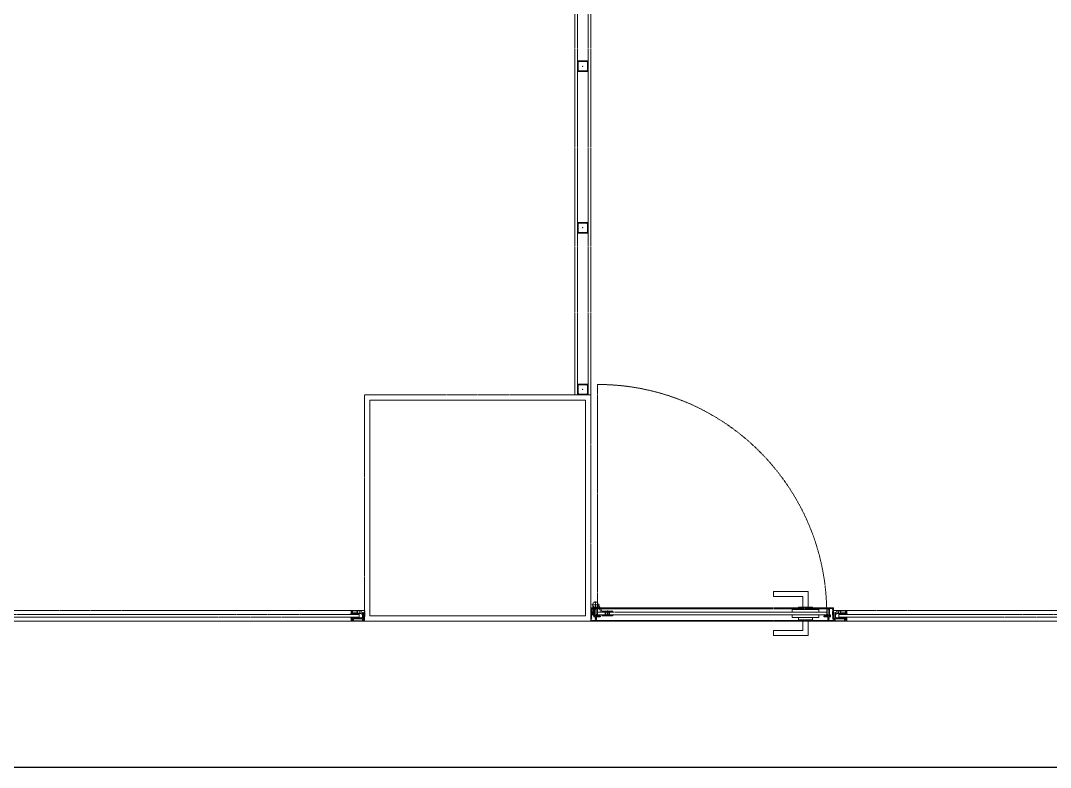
# Model space of a CAD drawing. Extents: x -1457 to 23780, y -2071 to 4205.
# Drawn here: x 15042.9 to 15425, y 2308.7 to 2585.9 of the extents above; entities that cross this region are included whole.
import ezdxf

# ---------------------------------------------------------------- set-up
doc = ezdxf.new("R2010")
doc.units = 0
doc.header["$MEASUREMENT"] = 0
doc.linetypes.add('HIDDEN', pattern=[0.375, 0.25, -0.125])
doc.layers.get('0').update_dxf_attribs({"color": 9, "lineweight": 9})
for name, color, linetype, lineweight in [('10', 9, 'Continuous', 9), ('E-KABLO', 7, 'Continuous', 30), ('M-TEFRIS2-015', 129, 'Continuous', 9), ('M-TEFRIS2-015 @ 1', 129, 'Continuous', 9)]:
    doc.layers.add(name, color=color, linetype=linetype, lineweight=lineweight)
pattern_1 = [(225, (-604.72494, -2171.82614), (-0.0883883476, 0.0883883476), []), (135, (-604.72494, -2171.82614), (0.0883883476, 0.0883883476), [])]

# ---------------------------------------------------------------- blocks, each defined once
blk = doc.blocks.new('p-kolon_80x80')
blk.add_lwpolyline([(-40, -40), (40, -40), (40, 40), (-40, 40)], close=True)
blk = doc.blocks.new('Prf-40x40')
for points in [[(1.5, -2), (-1.5, -2, -0.414214), (-2, -1.5), (-2, 1.5, -0.414214), (-1.5, 2), (1.5, 2, -0.414214), (2, 1.5), (2, -1.5, -0.414214)], [(1.5, -1.7), (-1.5, -1.7, -0.414214), (-1.7, -1.5), (-1.7, 1.5, -0.414214), (-1.5, 1.7), (1.5, 1.7, -0.414214), (1.7, 1.5), (1.7, -1.5, -0.414214)]]:
    blk.add_lwpolyline(points, format="xyb", close=True)
blk.add_point((0, 0))
blk = doc.blocks.new('g-kapı kolu-p')
for points in [[(11.85, 8.21), (-0.95, 8.21), (-0.95, 2.41), (0.95, 2.41), (0.95, 6.31), (11.85, 6.31), (11.85, 8.21)], [(11.85, -8.21), (-0.95, -8.21), (-0.95, -2.41), (0.95, -2.41), (0.95, -6.31), (11.85, -6.31), (11.85, -8.21)]]:
    blk.add_lwpolyline(points)
for points in [[(-5, 0.5), (5, 0.5), (5, 1.5), (-5, 1.5)], [(-2.65, 1.5), (2.65, 1.5), (2.65, 2.41), (-2.65, 2.41)], [(-5, -1.5), (5, -1.5), (5, -0.5), (-5, -0.5)], [(-2.65, -1.5), (2.65, -1.5), (2.65, -2.41), (-2.65, -2.41)]]:
    blk.add_lwpolyline(points, close=True)
blk = doc.blocks.new('p-strahle-alüminyumdoğramaprofili')
at = {"layer": '10'}
h = blk.add_hatch(dxfattribs=at)
h.set_pattern_fill('NET', color=256, angle=315, style=0)
h.set_pattern_definition(pattern_1)
h.paths.add_polyline_path([(-4.62, 2.65), (-4.68, 2.65), (-4.72, 2.75), (-4.72, 2.8), (-4.69, 2.8), (-4.69, 2.92), (-4.98, 2.92), (-4.98, 2.8), (-4.95, 2.8), (-4.99, 2.65), (-5.08, 2.66), (-5.25, 2.28), (-5.14, 2.28), (-5.14, 2.33), (-4.98, 2.52, 0.2599), (-4.9, 2.28), (-4.66, 2.28, 0.382682)])
h.paths.add_polyline_path([(-4.86, 2.52), (-4.67, 2.52, -2.16717)], flags=16)
h = blk.add_hatch(dxfattribs=at)
h.set_pattern_fill('NET', color=256, angle=315, style=0)
h.set_pattern_definition(pattern_1)
h.paths.add_polyline_path([(-4.62, 0.88), (-4.68, 0.88), (-4.72, 0.77), (-4.72, 0.73), (-4.69, 0.73), (-4.69, 0.6), (-4.98, 0.6), (-4.98, 0.73), (-4.95, 0.73), (-4.99, 0.88), (-5.08, 0.87), (-5.25, 1.24), (-5.14, 1.24), (-5.14, 1.2), (-4.98, 1.01, -0.2599), (-4.9, 1.24), (-4.66, 1.24, -0.382682)])
h.paths.add_polyline_path([(-4.86, 1), (-4.67, 1, 2.16717)], flags=16)
h = blk.add_hatch(dxfattribs=at)
h.set_pattern_fill('NET', color=256, angle=315, style=0)
h.set_pattern_definition([(225, (-608.45214, -2173.53612), (-0.0883883476, 0.0883883476), []), (135, (-608.45214, -2173.53612), (0.0883883476, 0.0883883476), [])])
h.paths.add_polyline_path([(-3.45, 2.28), (-3.45, 2.57), (-4.49, 2.57), (-4.49, 2.28)])
h = blk.add_hatch(dxfattribs=at)
h.set_pattern_fill('NET', color=256, angle=315, style=0)
h.set_pattern_definition([(225, (-608.45214, -2180.04526), (-0.0883883476, 0.0883883476), []), (135, (-608.45214, -2180.04526), (0.0883883476, 0.0883883476), [])])
h.paths.add_polyline_path([(-3.45, 0.93), (-3.45, 1.24), (-4.49, 1.24), (-4.49, 0.93)])
h = blk.add_hatch(dxfattribs=at)
h.set_pattern_fill('NET', color=256, angle=315, style=0)
h.set_pattern_definition([(225, (-629.50454, -2177.58922), (-0.0883883476, 0.0883883476), []), (135, (-629.50454, -2177.58922), (0.0883883476, 0.0883883476), [])])
h.paths.add_polyline_path([(0, 0.68), (0, 1.75), (-0.18, 1.75), (-0.18, 0.68)])
for points in [[(-5.08, 2.66), (-5.25, 2.28)], [(-5.09, 0.88), (-5.25, 1.24)], [(-4.98, 2.52), (-5.14, 2.33), (-5.14, 2.28)], [(-4.98, 1.01), (-5.14, 1.2), (-5.14, 1.24)], [(-4.92, 3.6), (-4.92, 3.16), (-4.61, 3.16), (-4.61, 2.87), (-4.52, 2.87), (-4.62, 2.65), (-4.68, 2.65), (-4.72, 2.75), (-4.72, 2.8), (-4.69, 2.8), (-4.69, 3.05), (-4.98, 3.05), (-4.98, 2.8), (-4.95, 2.8), (-4.99, 2.65), (-5.08, 2.66), (-5.07, 3.76), (-0.11, 3.76)], [(-4.69, 2.92), (-4.98, 2.92)], [(-4.71, 0.6), (-4.98, 0.6)], [(-2.83, 0.2), (-2.67, 0.2), (-2.67, -0.04), (-4.87, -0.04), (-4.87, 0.19), (-4.57, 0.19), (-4.57, 0.73), (-2.67, 0.73)], [(-4.52, 2.87), (-4.49, 2.87), (-4.49, 2.26)], [(-4.49, 0.93), (-4.49, 0.93), (-4.49, 1.26)], [(-3.45, 2.26), (-3.45, 2.57)], [(-3.45, 1.26), (-3.45, 0.93)], [(-2.08, 0.93), (-2.08, 2.57)], [(-0.18, 0.68), (0, 0.68), (0, 1.75)], [(-0.18, 1.75), (0, 1.75)]]:
    blk.add_lwpolyline(points, dxfattribs=at)
for points in [[(-0.18, 2.74), (-0.18, 2.21), (0, 2.21), (0, 2.08), (-0.18, 2.08), (-0.18, 0.43), (0, 0.43), (0, 0), (-0.12, 0), (-0.12, -0.24), (-5.09, -0.24), (-5.09, 0.88), (-4.98, 0.88), (-4.94, 0.7), (-4.99, 0.7), (-4.99, 0.33), (-4.71, 0.33), (-4.71, 0.88), (-4.56, 0.88), (-4.52, 0.93), (-1.28, 0.93), (-1.2, 1.22), (-0.9, 1.22), (-0.9, 0.62), (-0.58, 0.62), (-0.58, 2.74)], [(-2.03, 0.78), (-1.35, 0.78), (-1.35, 0.08), (-1.28, 0.04), (-1.28, -0.04), (-2.09, -0.04), (-2.09, 0.1), (-2.03, 0.15)]]:
    blk.add_lwpolyline(points, close=True, dxfattribs=at)
for points in [[(-0.57, 3.26), (-0.57, 3.62), (-4.89, 3.62), (-4.89, 3.65, 0.561743), (-4.97, 3.66, 0.595966), (-4.92, 3.6, -2.204878)], [(-4.67, 2.52), (-4.86, 2.52, 1)], [(-4.67, 1), (-4.86, 1, -1)], [(-4.61, 2.87), (-4.49, 3.45, -0.833203), (-4.18, 3.44, -0.447088)], [(-4.49, 2.57), (-1.23, 2.57, -0.414214), (-0.9, 2.25), (-0.9, 1.22)], [(-4.18, 3.44), (-4.18, 2.99, 0.414214), (-4.07, 2.89), (-0.82, 2.89), (-0.82, 3.62)], [(-2.67, 0.73), (-2.67, 0.32), (-2.83, 0.32, 1), (-2.83, 0.2, -1)], [(-0.11, 3.76), (-0.11, 3.62), (-0.45, 3.62), (-0.45, 3.14, -1), (-0.66, 3.14)], [(-0.66, 3.14, -0.305404), (-0.57, 3.26, -5.773092)]]:
    blk.add_lwpolyline(points, format="xyb", dxfattribs=at)
for centre, radius, start, end in [((-4.73, 2.47), 0.253, 168.6676, 234.1258), ((-4.73, 1.06), 0.253, 125.8742, 191.3324), ((-4.77, 2.44), 0.125, 139.5402, 40.4598), ((-4.77, 1.08), 0.125, 319.5402, 220.4598), ((-4.84, 2.48), 0.273, 305.9738, 36.4289), ((-4.84, 1.04), 0.273, 323.5711, 54.0262)]:
    blk.add_arc(centre, radius, start, end, dxfattribs=at)

msp = doc.modelspace()

# ---------------------------------------------------------------- hatches: boundary and pattern name
at = {"layer": 'M-TEFRIS2-015', "linetype": 'HIDDEN', "lineweight": 0}
h = msp.add_hatch(dxfattribs=at)
h.set_pattern_fill('NET', color=256, angle=135, style=0)
h.set_pattern_definition([(135, (19008.2029, 2926.29652), (-0.0883883476, -0.0883883476), []), (225, (19008.2029, 2926.29652), (0.0883883476, -0.0883883476), [])])
h.paths.add_polyline_path([(15256.58, 2365.39), (15256.58, 2365.46), (15256.57, 2365.49), (15256.55, 2365.52), (15256.51, 2365.54), (15256.48, 2365.55), (15256.47, 2365.55), (15256.47, 2365.15), (15256.44, 2365.15), (15256.44, 2365.01), (15256.38, 2364.95), (15256.17, 2364.95), (15256.32, 2365.15), (15256.23, 2365.15), (15256.03, 2364.95), (15255.94, 2364.95), (15256.12, 2365.13), (15256.12, 2365.15), (15256.01, 2365.15), (15255.84, 2365.02), (15255.82, 2365), (15255.8, 2364.97), (15255.79, 2364.94), (15255.76, 2364.88), (15255.76, 2365.13), (15255.82, 2365.15), (15255.73, 2365.15), (15255.73, 2364.91), (15255.73, 2364.86), (15255.74, 2364.83), (15255.76, 2364.8), (15257.97, 2364.8), (15257.97, 2364.86), (15257.88, 2365.09), (15257.88, 2365.14), (15257.92, 2365.2), (15257.92, 2365.25), (15257.88, 2365.29), (15257.23, 2365.29), (15257.24, 2365.25), (15257.41, 2365.25, -1), (15257.41, 2365.2)])
h.paths.add_polyline_path([(15256.55, 2365.27), (15256.55, 2365.24), (15256.58, 2365.22), (15256.61, 2365.2), (15256.65, 2365.19), (15257.45, 2365.17), (15257.42, 2365.16), (15257.05, 2365.15), (15257.04, 2365.14), (15257.02, 2365.12), (15257, 2365.11), (15256.98, 2365.1), (15256.96, 2365.1), (15256.94, 2365.12), (15256.92, 2365.14), (15256.58, 2365.14), (15256.49, 2365.34), (15256.49, 2365.37), (15256.55, 2365.37)], flags=16)
h.paths.add_polyline_path([(15256.91, 2365.1), (15257.01, 2364.95), (15256.58, 2364.95), (15256.58, 2365.1)], flags=16)
h.paths.add_polyline_path([(15257.05, 2365.11), (15257.39, 2365.11), (15257.44, 2365.11), (15257.78, 2365.1, 0.166992), (15257.84, 2364.9), (15257.22, 2364.9), (15257.05, 2365.08)], flags=16)
h.paths.add_polyline_path([(15257.52, 2365.22), (15257.52, 2365.25), (15257.83, 2365.25, 0.10606), (15257.79, 2365.12), (15257.51, 2365.18)], flags=16)
h = msp.add_hatch(dxfattribs=at)
h.set_pattern_fill('NET', color=256, angle=135, style=0)
h.set_pattern_definition([(45, (15729.44443, 4646.15674), (0.0883883476, -0.0883883476), []), (315, (15729.44443, 4646.15674), (-0.0883883476, -0.0883883476), [])])
h.paths.add_polyline_path([(15341.77, 2365.29), (15341.76, 2365.25), (15341.59, 2365.25, 1), (15341.59, 2365.2), (15342.42, 2365.2), (15342.42, 2365.44), (15342.43, 2365.47), (15342.46, 2365.5), (15342.5, 2365.52), (15342.53, 2365.52), (15342.53, 2365.15), (15342.56, 2365.15), (15342.56, 2365.01), (15342.62, 2364.95), (15342.83, 2364.95), (15342.68, 2365.15), (15342.77, 2365.15), (15342.97, 2364.95), (15343.06, 2364.95), (15342.88, 2365.13), (15342.88, 2365.15), (15342.99, 2365.15), (15343.16, 2365.02), (15343.18, 2365), (15343.2, 2364.97), (15343.21, 2364.94), (15343.24, 2364.88), (15343.24, 2365.13), (15343.18, 2365.15), (15343.27, 2365.15), (15343.27, 2364.91), (15343.27, 2364.86), (15343.26, 2364.83), (15343.24, 2364.8), (15341.03, 2364.8), (15341.03, 2364.86), (15341.12, 2365.09), (15341.12, 2365.14), (15341.08, 2365.2), (15341.08, 2365.25), (15341.12, 2365.29)])
h.paths.add_polyline_path([(15341.78, 2364.9), (15341.95, 2365.08), (15341.95, 2365.11), (15341.61, 2365.11), (15341.56, 2365.11), (15341.53, 2365.14), (15341.49, 2365.18), (15341.48, 2365.22), (15341.48, 2365.25), (15341.17, 2365.25, -0.292264), (15341.16, 2364.9)], flags=16)
h.paths.add_polyline_path([(15341.98, 2364.94), (15342.09, 2364.94), (15342.03, 2365.02)], flags=16)
h.paths.add_polyline_path([(15342.06, 2365.05), (15342.19, 2364.95), (15342.42, 2364.95), (15342.42, 2365.1), (15342.09, 2365.1)], flags=16)
h.paths.add_polyline_path([(15342.12, 2364.92), (15342.21, 2364.82), (15342.21, 2364.92)], flags=16)

# ---------------------------------------------------------------- linework, layer by layer
at = {"layer": 'E-KABLO', "color": 6}
msp.add_line((16574.04, 2308.69), (14152.89, 2308.69), dxfattribs=at)
at = {"layer": 'M-TEFRIS2-015', "linetype": 'HIDDEN', "lineweight": 0}
for p, q in [((15254.5, 2447), (15170.5, 2447)), ((15170.5, 2447), (15170.5, 2363)), ((15254.5, 2363), (15254.5, 2447)), ((14646.46, 2365.5), (15168.53, 2365.5)), ((15165.54, 2367), (14649.46, 2367)), ((15342.45, 2367.88), (15256.55, 2367.88)), ((15342.45, 2367.57), (15256.55, 2367.57)), ((14182.5, 2363), (16650.5, 2363)), ((15170.5, 2363), (14554.5, 2363)), ((15168.53, 2364.5), (14646.46, 2364.5)), ((15165.54, 2363), (14649.45, 2363)), ((15870.5, 2363), (15254.5, 2363)), ((15342.45, 2363.22), (15256.55, 2363.22)), ((15342.45, 2363), (15256.55, 2363))]:
    msp.add_line(p, q, dxfattribs=at)
for points in [[(15248.5, 2743), (15248.5, 2447)], [(15249.5, 2743), (15249.5, 2447)], [(15253.5, 2743), (15253.5, 2447)], [(15254.5, 2743), (15254.5, 2447)], [(15256.98, 2365.81), (15256.98, 2450.81)], [(15257.72, 2369.08), (15254.7, 2369.08)], [(15255.19, 2369.08), (15255.19, 2367.89)], [(15256.21, 2367.58), (15256.21, 2370.34)], [(15258.57, 2366.71), (15257.17, 2369.43)], [(15256.32, 2367.72), (15254.66, 2367.72), (15254.66, 2367.48), (15254.88, 2367.48), (15254.88, 2367.37), (15254.72, 2367.37), (15254.72, 2366.6), (15254.85, 2366.6), (15254.85, 2365.04), (15254.72, 2365.04), (15254.72, 2364.22), (15254.86, 2364.22), (15254.86, 2364.07), (15254.66, 2364.07), (15254.66, 2363.2), (15256.32, 2363.2), (15256.32, 2363.72), (15256.12, 2363.72), (15256.12, 2363.87), (15256.32, 2363.87), (15256.32, 2364.07), (15256.11, 2364.07), (15256.11, 2364.2), (15256.24, 2364.2), (15256.24, 2364.6), (15255.56, 2364.6), (15255.56, 2365.31), (15256, 2365.31), (15256, 2367.37), (15256.07, 2367.47), (15256.32, 2367.47), (15256.32, 2367.72)], [(15255.19, 2367.72), (15255.19, 2365.2), (15255.56, 2365.2)], [(15255.56, 2367.89), (15255.56, 2368.31)], [(15255.56, 2365.31), (15255.56, 2367.72)], [(15256, 2367.37), (15255.56, 2367.37)], [(15255.67, 2367.37), (15255.67, 2365.31)], [(15256.55, 2364.55), (15258.09, 2364.55), (15258.09, 2364.8), (15255.73, 2364.8), (15255.73, 2365.15), (15256.47, 2365.15)], [(15256.12, 2365.15), (15256.12, 2365.13), (15255.94, 2364.95), (15256.03, 2364.95), (15256.23, 2365.15)], [(15256.32, 2365.15), (15256.17, 2364.95), (15256.38, 2364.95), (15256.44, 2365.01), (15256.44, 2365.15)], [(15257.41, 2365.2), (15256.58, 2365.39), (15256.58, 2365.46), (15256.57, 2365.49), (15256.55, 2365.52), (15256.51, 2365.54), (15256.48, 2365.55), (15256.47, 2365.55)], [(15257.08, 2366.33), (15341.92, 2366.33), (15342.02, 2366.22), (15342.02, 2365.39), (15341.92, 2365.29), (15257.08, 2365.29), (15257.08, 2365.29), (15256.98, 2365.39), (15256.98, 2366.22), (15257.08, 2366.33)], [(15257.84, 2364.9), (15257.22, 2364.9), (15257.05, 2365.08), (15257.05, 2365.11), (15257.39, 2365.11), (15257.44, 2365.11)], [(15258.34, 2366.33), (15257.13, 2368.67)], [(15257.78, 2365.1), (15257.78, 2365.1), (15257.44, 2365.11)], [(15257.51, 2365.18), (15257.52, 2365.22), (15257.52, 2365.25), (15257.83, 2365.25)], [(15257.51, 2365.18), (15257.79, 2365.12), (15257.79, 2365.12)], [(15258.56, 2365.29), (15258.56, 2364.9), (15262.64, 2364.9)], [(15262.64, 2366.33), (15262.64, 2366.71), (15258.57, 2366.71)], [(15259.8, 2366.33), (15259.8, 2365.29)], [(15260, 2366.71), (15260.27, 2366.41), (15260.27, 2366.33)], [(15260.09, 2366.33), (15260.09, 2365.29)], [(15260.63, 2366.88), (15260.63, 2364.9)], [(15261.26, 2366.71), (15260.99, 2366.41), (15260.99, 2366.33)], [(15261.17, 2366.33), (15261.17, 2365.29)], [(15261.46, 2366.33), (15261.46, 2365.29)], [(15262.64, 2364.9), (15262.64, 2365.29)], [(15342.45, 2364.55), (15340.91, 2364.55), (15340.91, 2364.8), (15343.27, 2364.8), (15343.27, 2365.15), (15342.53, 2365.15)], [(15341.59, 2365.2), (15342.42, 2365.2), (15342.42, 2365.44), (15342.43, 2365.47), (15342.46, 2365.5), (15342.5, 2365.52), (15342.53, 2365.52)], [(15342.68, 2365.15), (15342.83, 2364.95), (15342.62, 2364.95), (15342.56, 2365.01), (15342.56, 2365.15)], [(15342.68, 2367.72), (15344.34, 2367.72), (15344.34, 2367.48), (15344.12, 2367.48), (15344.12, 2367.37), (15344.28, 2367.37), (15344.28, 2366.6), (15344.15, 2366.6), (15344.15, 2365.04), (15344.28, 2365.04), (15344.28, 2364.22), (15344.14, 2364.22), (15344.14, 2364.07), (15344.34, 2364.07), (15344.34, 2363.2), (15342.68, 2363.2), (15342.68, 2363.72), (15342.88, 2363.72), (15342.88, 2363.86), (15342.68, 2363.86), (15342.68, 2364.07), (15342.89, 2364.07), (15342.89, 2364.2), (15342.76, 2364.2), (15342.76, 2364.6), (15343.44, 2364.6), (15343.44, 2365.31), (15343, 2365.31), (15343, 2367.37), (15342.93, 2367.47), (15342.68, 2367.47), (15342.68, 2367.72)], [(15342.88, 2365.15), (15342.88, 2365.13), (15343.06, 2364.95), (15342.97, 2364.95), (15342.77, 2365.15)], [(15346.46, 2365.5), (15868.53, 2365.5)], [(15865.54, 2367), (15349.46, 2367)], [(15342.09, 2364.94), (15342.03, 2365.02), (15341.98, 2364.94), (15342.09, 2364.94)], [(15868.53, 2364.5), (15346.46, 2364.5)], [(15865.54, 2363), (15349.45, 2363)]]:
    msp.add_lwpolyline(points, dxfattribs=at)
for points in [[(15254.5, 2447), (15170.5, 2447), (15170.5, 2363), (15254.5, 2363)], [(15256.49, 2365.37), (15256.55, 2365.37), (15256.55, 2365.27), (15256.55, 2365.24), (15256.58, 2365.22), (15256.61, 2365.2), (15256.65, 2365.19), (15257.45, 2365.17), (15257.42, 2365.16), (15257.05, 2365.15), (15257.04, 2365.14), (15257.02, 2365.12), (15257, 2365.11), (15256.98, 2365.1), (15256.96, 2365.1), (15256.94, 2365.12), (15256.92, 2365.14), (15256.58, 2365.14), (15256.49, 2365.34)], [(15256.58, 2364.95), (15256.58, 2365.1), (15256.91, 2365.1), (15257.01, 2364.95), (15257.01, 2364.95)], [(15342.42, 2364.95), (15342.42, 2365.1), (15342.09, 2365.1), (15342.06, 2365.05), (15342.19, 2364.95)], [(15342.12, 2364.92), (15342.21, 2364.92), (15342.21, 2364.82)]]:
    msp.add_lwpolyline(points, close=True, dxfattribs=at)
for points in [[(15256.47, 2365.15), (15256.47, 2367.57), (15256.55, 2367.57), (15256.55, 2367.73, 0.414214), (15256.39, 2367.89), (15254.58, 2367.89, 0.414214), (15254.5, 2367.81), (15254.5, 2363.08, 0.414214), (15254.58, 2363), (15256.55, 2363), (15256.55, 2363.19), (15256.55, 2363.22), (15256.55, 2363.22), (15256.55, 2363.22), (15256.55, 2363.22), (15256.55, 2363.22), (15256.55, 2364.55)], [(15256.01, 2365.15), (15255.84, 2365.02), (15255.82, 2365), (15255.8, 2364.97), (15255.79, 2364.94), (15255.76, 2364.88), (15255.76, 2365.13), (15255.82, 2365.15), (15255.73, 2365.15), (15255.73, 2364.91), (15255.73, 2364.86), (15255.74, 2364.83), (15255.76, 2364.8), (15257.97, 2364.8), (15257.97, 2364.86), (15257.88, 2365.09), (15257.88, 2365.14), (15257.92, 2365.2), (15257.92, 2365.25), (15257.88, 2365.29), (15257.23, 2365.29), (15257.24, 2365.25), (15257.41, 2365.25, -1), (15257.41, 2365.2, -1)], [(15342.99, 2365.15), (15343.16, 2365.02), (15343.18, 2365), (15343.2, 2364.97), (15343.21, 2364.94), (15343.24, 2364.88), (15343.24, 2365.13), (15343.18, 2365.15), (15343.27, 2365.15), (15343.27, 2364.91), (15343.27, 2364.86), (15343.26, 2364.83), (15343.24, 2364.8), (15341.03, 2364.8), (15341.03, 2364.86), (15341.12, 2365.09), (15341.12, 2365.14), (15341.08, 2365.2), (15341.08, 2365.25), (15341.12, 2365.29), (15341.77, 2365.29), (15341.76, 2365.25), (15341.59, 2365.25, 1), (15341.59, 2365.2, 1)], [(15341.16, 2364.9), (15341.78, 2364.9), (15341.95, 2365.08), (15341.95, 2365.11), (15341.61, 2365.11), (15341.56, 2365.11), (15341.53, 2365.14), (15341.49, 2365.18), (15341.48, 2365.22), (15341.48, 2365.25), (15341.17, 2365.25, 1)], [(15342.53, 2365.15), (15342.53, 2367.57), (15342.45, 2367.57), (15342.45, 2367.73, -0.414214), (15342.61, 2367.89), (15344.42, 2367.89, -0.414214), (15344.5, 2367.81), (15344.5, 2363.08, -0.414214), (15344.42, 2363), (15342.45, 2363), (15342.45, 2363.19), (15342.45, 2363.22), (15342.45, 2363.22), (15342.45, 2363.22), (15342.45, 2363.22), (15342.45, 2363.22), (15342.45, 2364.55)]]:
    msp.add_lwpolyline(points, format="xyb", dxfattribs=at)
msp.add_circle((15256.21, 2369.1), 1.02, dxfattribs=at)
for centre, radius, start, end in [((15256.98, 2365.81), 85.04, 0, 90), ((15258.1, 2365.08), 0.322, 176.143, 214.0649), ((15258.1, 2365.08), 0.322, 148.8979, 173.1144), ((15340.9, 2365.08), 0.322, 325.9351, 31.1021)]:
    msp.add_arc(centre, radius, start, end, dxfattribs=at)

# ---------------------------------------------------------------- block references
at = {"layer": 'M-TEFRIS2-015', "linetype": 'HIDDEN', "lineweight": 0, "xscale": -1, "rotation": 180}
for p in [(15251.5, 2569), (15251.5, 2509), (15251.5, 2449)]:
    msp.add_blockref('Prf-40x40', p, dxfattribs=at)
at = {"layer": 'M-TEFRIS2-015', "linetype": 'HIDDEN', "lineweight": 0}
msp.add_blockref('p-kolon_80x80', (15212.5, 2405), dxfattribs=at)
at = {"layer": 'M-TEFRIS2-015', "linetype": 'HIDDEN', "lineweight": 0, "xscale": -1}
msp.add_blockref('g-kapı kolu-p', (15334.14, 2365.83), dxfattribs=at)
at = {"layer": 'M-TEFRIS2-015 @ 1', "linetype": 'HIDDEN', "lineweight": 0, "xscale": -1, "rotation": 180}
msp.add_blockref('p-strahle-alüminyumdoğramaprofili', (15170.61, 2366.76), dxfattribs=at)
at = {"layer": 'M-TEFRIS2-015 @ 1', "linetype": 'HIDDEN', "lineweight": 0, "rotation": 180}
msp.add_blockref('p-strahle-alüminyumdoğramaprofili', (15344.38, 2366.76), dxfattribs=at)

doc.saveas('drawing.dxf')
